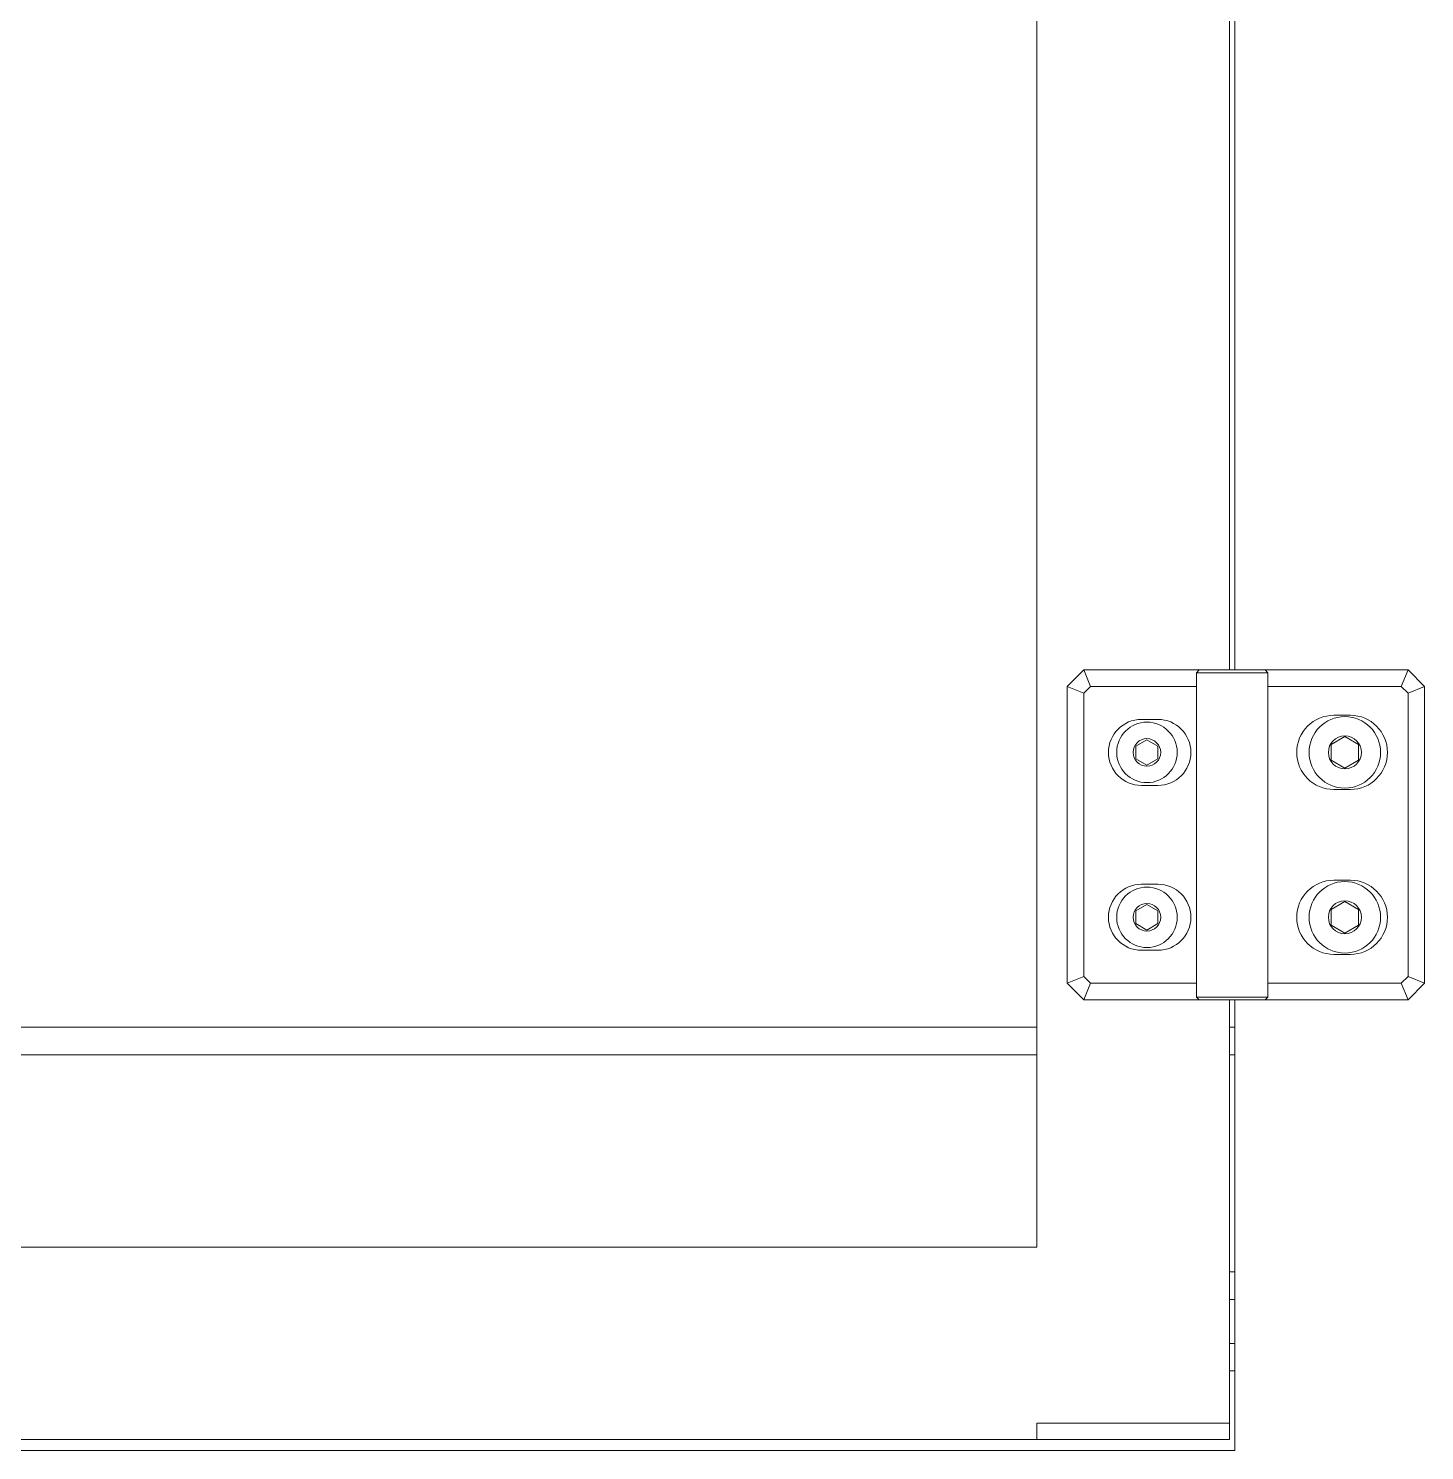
# Model space of a CAD drawing. Header units: millimetres. Extents: x 169 to 14583, y -399 to 10804.
# Drawn here: x 8381.8 to 8635.8, y 1919.8 to 2178.5 of the extents above; entities that cross this region are included whole.
import ezdxf

# ---------------------------------------------------------------- set-up
doc = ezdxf.new("R2010")
doc.units = ezdxf.units.MM
doc.header["$LTSCALE"] = 35

msp = doc.modelspace()

# ---------------------------------------------------------------- linework, layer by layer
at = {"color": 7, "linetype": 'Continuous', "lineweight": 18}
for p, q in [((8565.279, 1956.779), (8565.279, 2560.469)), ((8600.279, 2061.779), (8600.279, 2547.969)), ((8601.279, 2061.779), (8601.279, 2547.969)), ((8570.779, 2058.779), (8573.779, 2061.779)), ((8573.779, 2061.779), (8575.021, 2058.779)), ((8573.779, 2061.779), (8594.779, 2061.779)), ((8594.779, 2061.779), (8594.279, 2061.279)), ((8594.779, 2061.779), (8606.779, 2061.779)), ((8607.279, 2061.279), (8606.779, 2061.779)), ((8606.779, 2061.779), (8632.779, 2061.779)), ((8632.779, 2061.779), (8631.536, 2058.779)), ((8632.779, 2061.779), (8635.779, 2058.779)), ((8594.279, 2061.279), (8594.279, 2002.279)), ((8607.279, 2061.279), (8594.279, 2061.279)), ((8607.279, 2002.279), (8607.279, 2061.279)), ((8570.779, 2004.779), (8570.779, 2058.779)), ((8570.779, 2058.779), (8573.779, 2057.536)), ((8575.021, 2058.779), (8573.779, 2057.536)), ((8573.779, 2057.536), (8573.779, 2006.022)), ((8594.279, 2058.779), (8575.021, 2058.779)), ((8631.536, 2058.779), (8607.279, 2058.779)), ((8632.779, 2057.536), (8631.536, 2058.779)), ((8635.779, 2058.779), (8632.779, 2057.536)), ((8632.779, 2006.022), (8632.779, 2057.536)), ((8635.779, 2058.779), (8635.779, 2004.779)), ((8587.279, 2052.779), (8584.279, 2052.779)), ((8622.279, 2053.529), (8619.279, 2053.529)), ((8585.279, 2049.088), (8583.279, 2047.934)), ((8587.279, 2047.934), (8585.279, 2049.088)), ((8621.279, 2049.666), (8618.779, 2048.222)), ((8623.779, 2048.222), (8621.279, 2049.666)), ((8583.279, 2047.934), (8583.279, 2045.624)), ((8587.279, 2045.624), (8587.279, 2047.934)), ((8618.779, 2048.222), (8618.779, 2045.336)), ((8623.779, 2045.336), (8623.779, 2048.222)), ((8583.279, 2045.624), (8585.279, 2044.47)), ((8585.279, 2044.47), (8587.279, 2045.624)), ((8618.779, 2045.336), (8621.279, 2043.892)), ((8621.279, 2043.892), (8623.779, 2045.336)), ((8584.279, 2040.779), (8587.279, 2040.779)), ((8619.279, 2040.029), (8622.279, 2040.029)), ((8622.279, 2023.529), (8619.279, 2023.529)), ((8587.279, 2022.779), (8584.279, 2022.779)), ((8585.279, 2019.088), (8583.279, 2017.934)), ((8583.279, 2017.934), (8583.279, 2015.624)), ((8587.279, 2017.934), (8585.279, 2019.088)), ((8587.279, 2015.624), (8587.279, 2017.934)), ((8621.279, 2019.666), (8618.779, 2018.222)), ((8618.779, 2018.222), (8618.779, 2015.336)), ((8623.779, 2018.222), (8621.279, 2019.666)), ((8623.779, 2015.336), (8623.779, 2018.222)), ((8583.279, 2015.624), (8585.279, 2014.47)), ((8585.279, 2014.47), (8587.279, 2015.624)), ((8618.779, 2015.336), (8621.279, 2013.892)), ((8621.279, 2013.892), (8623.779, 2015.336)), ((8584.279, 2010.779), (8587.279, 2010.779)), ((8619.279, 2010.029), (8622.279, 2010.029)), ((8570.779, 2004.779), (8573.779, 2006.022)), ((8573.779, 2006.022), (8575.021, 2004.779)), ((8631.536, 2004.779), (8632.779, 2006.022)), ((8635.779, 2004.779), (8632.779, 2006.022)), ((8573.779, 2001.779), (8570.779, 2004.779)), ((8573.779, 2001.779), (8575.021, 2004.779)), ((8575.021, 2004.779), (8594.279, 2004.779)), ((8594.279, 2002.279), (8594.779, 2001.779)), ((8594.279, 2002.279), (8607.279, 2002.279)), ((8606.779, 2001.779), (8607.279, 2002.279)), ((8607.279, 2004.779), (8631.536, 2004.779)), ((8632.779, 2001.779), (8631.536, 2004.779)), ((8635.779, 2004.779), (8632.779, 2001.779)), ((8594.779, 2001.779), (8573.779, 2001.779)), ((8606.779, 2001.779), (8594.779, 2001.779)), ((8600.279, 1924.779), (8600.279, 2001.779)), ((8601.279, 1919.779), (8601.279, 2001.779)), ((8632.779, 2001.779), (8606.779, 2001.779)), ((8132.279, 1996.779), (8565.279, 1996.779)), ((8600.279, 1996.779), (8601.279, 1996.779)), ((8132.279, 1991.779), (8565.279, 1991.779)), ((8600.279, 1991.779), (8601.279, 1991.779)), ((8132.279, 1956.779), (8565.279, 1956.779)), ((8600.279, 1952.279), (8601.279, 1952.279)), ((8600.279, 1947.279), (8601.279, 1947.279)), ((8600.279, 1939.279), (8601.279, 1939.279)), ((8600.279, 1934.279), (8601.279, 1934.279)), ((8600.279, 1924.779), (8565.279, 1924.779)), ((8565.279, 1924.779), (8565.279, 1921.779)), ((8600.279, 1921.779), (8600.279, 1924.779)), ((7591.279, 1919.779), (8601.279, 1919.779)), ((8132.279, 1921.779), (8565.279, 1921.779)), ((8565.279, 1921.779), (8600.279, 1921.779))]:
    msp.add_line(p, q, dxfattribs=at)
for centre, radius in [((8585.279, 2046.779), 5.5), ((8621.279, 2046.779), 6.5), ((8585.279, 2046.779), 2.5), ((8621.279, 2046.779), 3), ((8621.279, 2016.779), 6.5), ((8585.279, 2016.779), 5.5), ((8585.279, 2016.779), 2.5), ((8621.279, 2016.779), 3)]:
    msp.add_circle(centre, radius, dxfattribs=at)
for centre, radius, start, end in [((8584.279, 2046.779), 6, 90, 270), ((8587.279, 2046.779), 6, 270, 90), ((8619.279, 2046.779), 6.75, 90, 270), ((8622.279, 2046.779), 6.75, 270, 90), ((8619.279, 2016.779), 6.75, 90, 270), ((8622.279, 2016.779), 6.75, 270, 90), ((8584.279, 2016.779), 6, 90, 270), ((8587.279, 2016.779), 6, 270, 90)]:
    msp.add_arc(centre, radius, start, end, dxfattribs=at)

doc.saveas('drawing.dxf')
